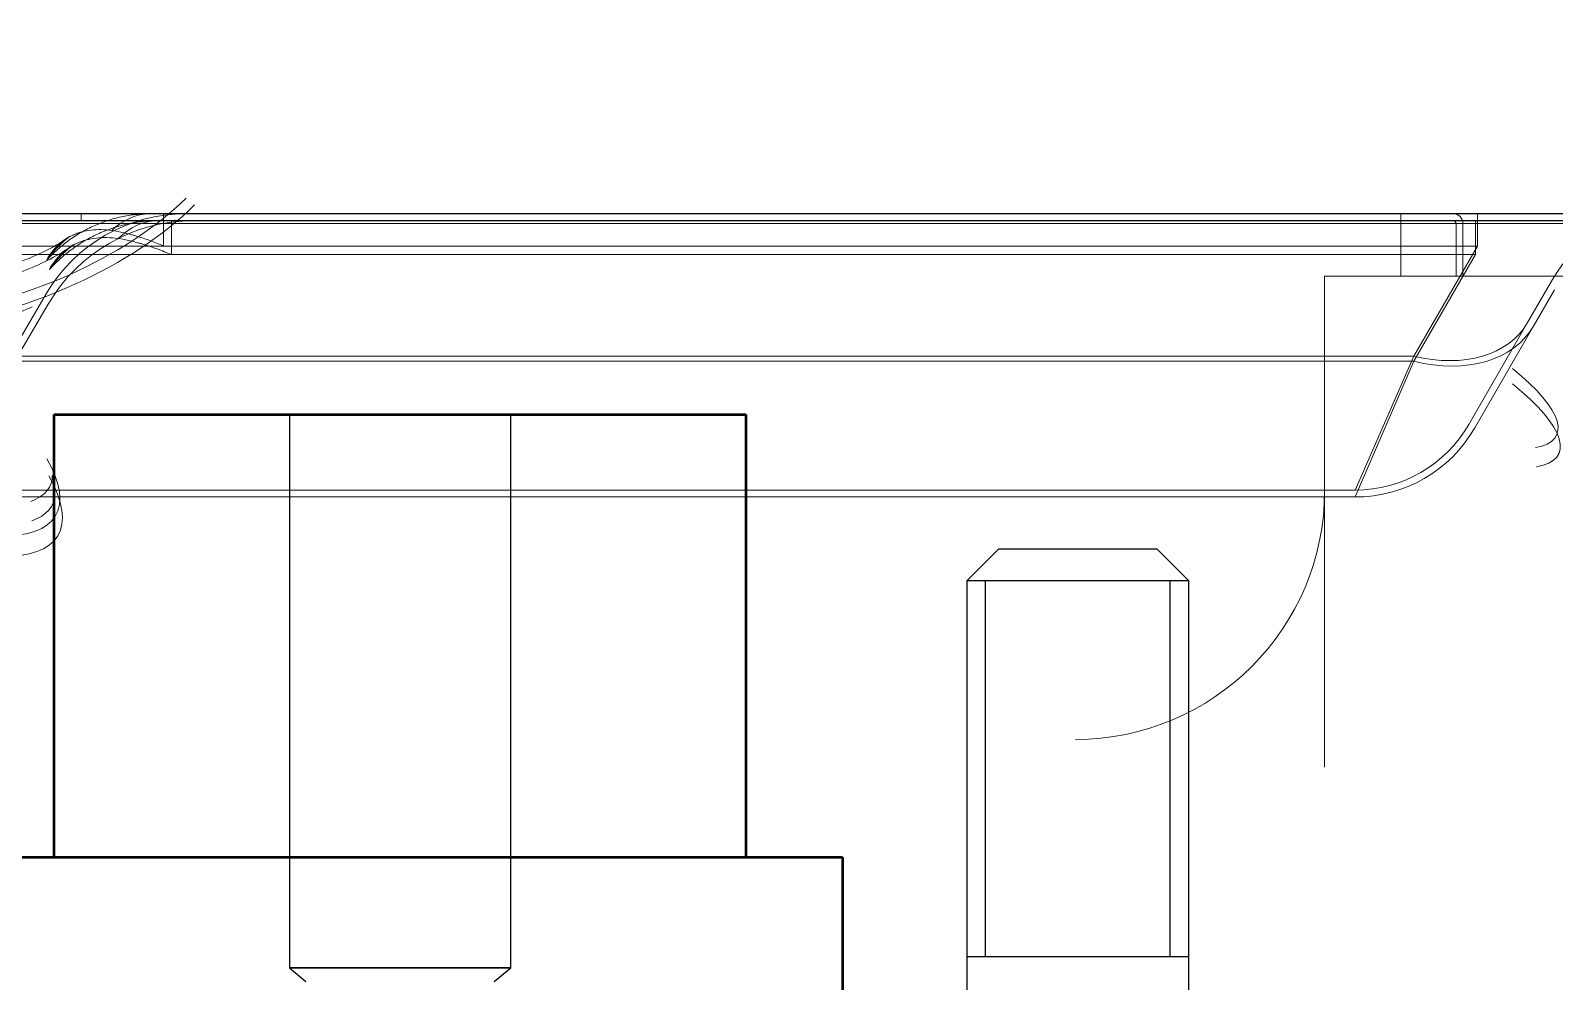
# Model space of a CAD drawing. Header units: millimetres. Extents: x 7017 to 8664, y 4331 to 5546.
# Drawn here: x 7862.8 to 7917.9, y 4588.9 to 4623.3 of the extents above; entities that cross this region are included whole.
import ezdxf

# ---------------------------------------------------------------- set-up
doc = ezdxf.new("R2010")
doc.units = ezdxf.units.MM
doc.linetypes.add('DASHED', pattern=[0])
doc.linetypes.add('DASHED2', pattern=[0])
for name, color, linetype in [('LB', 9, 'Continuous'), ('MATER', 5, 'Continuous'), ('msm_DashLine', 8, 'DASHED2'), ('PS', 13, 'Continuous'), ('PS2', 7, 'Continuous'), ('PS2_O', 7, 'Continuous')]:
    doc.layers.add(name, color=color, linetype=linetype)
doc.layers.add('msm_OutLine', color=7, linetype='Continuous', lineweight=50)

# ---------------------------------------------------------------- blocks, each defined once
blk = doc.blocks.new('A$C214105550')
at = {"layer": 'msm_DashLine'}
for p, q in [((12.00000753632048, 75.99999874459581), (12.00000753632048, 55.99999874459581)), ((20.00000753632048, 55.99999874459581), (20.00000753632048, 75.99999874459581)), ((20.00000753632048, 55.99999874459581), (12.00000753632048, 55.99999874459581)), ((12.00000753632048, 55.99999874459581), (12.60000748003586, 55.499998791498)), ((12.00000753632048, 55.99999874459581), (20.00000753632048, 55.99999874459581)), ((19.40000759260147, 55.499998791498), (20.00000753632048, 55.99999874459581))]:
    blk.add_line(p, q, dxfattribs=at)
at = {"layer": 'msm_OutLine', "color": 100}
for p, q in [((3.500007536320481, 75.99999874459581), (28.50000753632048, 75.99999874459581)), ((3.500007536320481, 59.99999874459581), (3.500007536320481, 75.99999874459581)), ((28.50000753632048, 75.99999874459581), (28.50000753632048, 59.99999874459581)), ((7.5363204814e-06, 59.99999874459581), (32.00000753632048, 59.99999874459581)), ((32.00000753632048, 59.99999874459581), (32.00000753632048, 54.99999874459581))]:
    blk.add_line(p, q, dxfattribs=at)

msp = doc.modelspace()

# ---------------------------------------------------------------- linework, layer by layer
at = {"layer": 'MATER', "color": 155, "linetype": 'DASHED', "lineweight": 13}
for p, q in [((7912.30585396475, 4616.686132670607), (7309.66015623149, 4616.686132670607)), ((7915.077289070399, 4616.686132670607), (7710.37083556948, 4616.686132670607)), ((7867.58517776752, 4616.686132670607), (7915.077289070399, 4616.686132670607)), ((7867.58517776752, 4615.521003176633), (7867.58517776752, 4616.686132670576)), ((7912.30585396475, 4616.686132670607), (7912.30585396475, 4616.336132670606)), ((7915.077289070399, 4616.686132670607), (7915.077289070399, 4615.521003176665)), ((7915.077289070399, 4616.686132670607), (7915.077289070399, 4615.521003176665)), ((7912.305853964746, 4616.436132670607), (7309.66015623149, 4616.436132670607)), ((7309.66015623149, 4616.336132670606), (7912.30585396475, 4616.336132670606)), ((7912.30585396475, 4616.336132670607), (7704.24242682234, 4616.336132670607)), ((7915.006479825453, 4616.436132670607), (7710.441644814426, 4616.436132670607)), ((7867.86902133375, 4616.436132670607), (7915.006479825453, 4616.436132670607)), ((7867.86902133375, 4616.436132670607), (7867.86902133375, 4616.382512261017)), ((7912.30585396475, 4616.436132670607), (7912.30585396475, 4616.336132670606)), ((7912.30585396475, 4614.436132670607), (7912.30585396475, 4616.336132670606)), ((7912.30585396475, 4616.336132670606), (7914.55585396475, 4616.336132670606)), ((7914.30585396475, 4616.336132670606), (7912.30585396475, 4616.336132670606)), ((7912.30585396475, 4616.336132670606), (7912.30585396475, 4614.436132670607)), ((7914.305853964746, 4616.336132670606), (7914.305853964746, 4614.436132670607)), ((7921.201420198457, 4616.336132670606), (7914.30585396475, 4616.336132670606)), ((7914.555853964746, 4616.336132670606), (7914.555853964746, 4614.436132670607)), ((7914.55585396475, 4616.336132670606), (7932.55585396475, 4616.336132670606)), ((7915.006479825453, 4615.20968057172), (7915.006479825453, 4616.436132670607)), ((7915.077289070399, 4615.521003176665), (7710.37083556948, 4615.521003176665)), ((7710.441644814426, 4615.20968057172), (7915.006479825453, 4615.20968057172)), ((7867.58517776752, 4615.521003176665), (7915.077289070399, 4615.521003176665)), ((7912.780838970048, 4611.543434925808), (7915.077289070399, 4615.521003176665)), ((7915.077289070399, 4615.521003176665), (7912.780838970044, 4611.543434925807)), ((7915.006479825453, 4615.20968057172), (7912.780838970048, 4611.354757530751)), ((7917.793860426034, 4614.311113293071), (7916.894469935753, 4612.75332326806)), ((7917.866037377145, 4613.936127439526), (7917.110973287021, 4612.62831807246)), ((7863.339663978426, 4613.789877079635), (7861.595590002176, 4610.808314700697)), ((7863.410634988995, 4613.416070751538), (7861.811385003333, 4610.682090624149)), ((7712.667285669831, 4611.543434925807), (7912.780838970048, 4611.543434925807)), ((7912.780838970048, 4611.543434925808), (7712.667285669831, 4611.543434925808)), ((7912.780838970048, 4611.354757530751), (7712.667285669831, 4611.354757530751)), ((7912.780838970044, 4611.543434925808), (7910.656561621727, 4606.698949135207)), ((7910.656561621727, 4606.698949135207), (7912.780838970044, 4611.543434925807)), ((7912.780838970048, 4611.354757530751), (7910.656561621727, 4606.448949135207))]:
    msp.add_line(p, q, dxfattribs=at)
at = {"layer": 'MATER', "color": 30, "linetype": 'Continuous', "lineweight": 13}
for p, q in [((8014.280809221531, 4616.686132670607), (7313.280809220607, 4616.686132670607)), ((8014.280809221531, 4616.436132670607), (7313.280809220607, 4616.436132670607)), ((7917.866040397308, 4613.936132670607), (7917.11096598897, 4612.628305431865)), ((7863.410656056229, 4613.416106766789), (7861.811382034211, 4610.682085548317)), ((7917.11096598897, 4612.628305431866), (7914.986688640649, 4608.948949135207)), ((7910.656561621727, 4606.448949135207), (7714.791563018152, 4606.448949135207)), ((7714.791563018152, 4606.448949135207), (7910.656561621727, 4606.448949135207))]:
    msp.add_line(p, q, dxfattribs=at)
at = {"layer": 'MATER', "color": 30, "linetype": 'DASHED', "lineweight": 13}
for p, q in [((7864.608233113289, 4616.436132670607), (7864.608233113289, 4616.686132670607)), ((7916.894459638021, 4612.753305431865), (7917.79387161366, 4614.311132670607)), ((7863.339664704112, 4613.789878320224), (7861.595589589306, 4610.808313994882)), ((7914.7701822897, 4609.073949135207), (7916.894459638021, 4612.753305431866)), ((7914.770182289703, 4609.073949135207), (7916.894418530075, 4612.75323423081)), ((7914.986688640649, 4608.948949135207), (7917.110930399125, 4612.628243788448)), ((7714.791563018152, 4606.698949135207), (7910.656561621727, 4606.698949135207))]:
    msp.add_line(p, q, dxfattribs=at)
at = {"layer": 'MATER', "color": 155, "linetype": 'Continuous', "lineweight": 13}
for p, q in [((7867.86902133375, 4616.382512261017), (7867.86902133375, 4615.20968057172)), ((7915.006479825453, 4616.436132670607), (7915.006479825453, 4615.20968057172)), ((7915.006479825453, 4615.20968057172), (7867.86902133375, 4615.20968057172)), ((7912.780838970048, 4611.354757530751), (7915.006479825453, 4615.20968057172)), ((7917.110973287039, 4612.628318072496), (7917.866037377098, 4613.936127439444)), ((7863.410643137726, 4613.416084682107), (7861.81138415456, 4610.682089173139)), ((7862.202138373417, 4611.354757530751), (7912.780838970048, 4611.354757530751)), ((7910.656561621727, 4606.448949135207), (7912.780838970048, 4611.354757530751))]:
    msp.add_line(p, q, dxfattribs=at)
at = {"layer": 'MATER', "color": 1, "linetype": 'DASHED', "lineweight": 13}
for p, q in [((7914.305853964746, 4616.336132670606), (7914.305853964746, 4614.436132670607)), ((7914.555853964746, 4614.436132670607), (7914.555853964746, 4616.336132670606)), ((7914.30585396475, 4614.436132670612), (7918.196269473807, 4614.436132670612))]:
    msp.add_line(p, q, dxfattribs=at)
at = {"layer": 'MATER', "color": 92, "linetype": 'DASHED', "lineweight": 13}
for p, q in [((7909.555853964746, 4614.436132670607), (7912.30585396475, 4614.436132670607)), ((7909.555853964746, 4606.448910014357), (7909.555853964746, 4614.436132670607)), ((7914.30585396475, 4614.436132670607), (7912.30585396475, 4614.436132670607))]:
    msp.add_line(p, q, dxfattribs=at)
at = {"layer": 'MATER', "color": 92, "linetype": 'Continuous', "lineweight": 13}
msp.add_line((7909.555853964746, 4596.686132670607), (7909.555853964746, 4606.448910014357), dxfattribs=at)
at = {"layer": 'MATER', "color": 30, "linetype": 'DASHED', "lineweight": 13}
for centre, radius, start, end in [((7868.389207914872, 4610.836132670606), 5.850000000000001, 90, 149.6743705291743), ((7921.907492281636, 4611.936132670603), 4.75, 90, 150.0000000000318), ((7910.656561621727, 4611.448949135207), 4.75, 270, 330.0000000000318)]:
    msp.add_arc(centre, radius, start, end, dxfattribs=at)
at = {"layer": 'MATER', "color": 252, "linetype": 'DASHED', "lineweight": 13}
for radius in [0.35, 0.1]:
    msp.add_arc((7914.205853964748, 4616.336132670607), radius, 0, 90, dxfattribs=at)
at = {"layer": 'MATER', "color": 30, "linetype": 'Continuous', "lineweight": 13}
for centre, radius, start, end in [((7868.675991711891, 4610.336132670607), 6.1, 90, 149.6743705291743), ((7910.656561621727, 4611.448949135207), 5, 270, 330.0000000000318), ((7910.656561621727, 4611.448949135207), 5, 270, 330.0000000000318)]:
    msp.add_arc(centre, radius, start, end, dxfattribs=at)
at = {"layer": 'MATER', "color": 92, "linetype": 'Continuous', "lineweight": 13}
msp.add_arc((7900.555853964743, 4606.686132670609), 9, 270, 0, dxfattribs=at)
at = {"layer": 'MATER', "color": 155, "linetype": 'DASHED', "lineweight": 13}
for centre, major_axis, ratio, start_param, end_param in [((7856.257090437721, 4621.941281951139), (14.70406290171954, 1.079914380484833), 0.6274747918673256, 4.828904594574515, 5.636636650013735), ((7867.08319124574, 4611.936132670609), (0, 4.75), 0.5889058363467631, 0, 0.5095325248854505), ((7867.374022670243, 4611.436132670608), (0, -5), 0.5819879875633559, 3.141592653589871, 3.655110361442322), ((7856.077141355003, 4621.822329381792), (15.23489549743322, 1.11890045918929), 0.6274747918669336, 4.828904594573293, 5.242306117917222), ((7856.077141354952, 4617.218600942496), (-9.508900600763027, 0.9098924823260157), 0.5070854134303082, 1.63534234170355, 2.409402098863369), ((7912.780838970044, 4615.128305431866), (4.113620667976084, -2.375), 0.7057766029892242, 5.099327222695218, 6.283185307179552), ((7912.780838970029, 4615.128305431886), (-4.113620667976098, 2.374999999999976), 0.7057766029891974, 1.957734569105437, 3.141592653589827), ((7912.780838970048, 4615.128305431863), (4.330127018922195, -2.5), 0.7057766029892347, 5.099327222695217, 6.283185307179618), ((7910.937837167032, 4611.936132670607), (-7.004362417657434, 3.251346805989174), 0.2670376882763235, 2.778481430769424, 3.962339515253774), ((7910.937837167006, 4611.936132670592), (-7.004362417681268, 3.251346806003659), 0.2670376882759264, 2.778481430770134, 3.9623395152521), ((7910.649162032456, 4611.436132670616), (-7.373013071201779, 3.422470322084754), 0.2670376882766662, 2.778481430769066, 3.962339515254854), ((7855.066220628178, 4610.836132670532), (-8.614649321618623, 5.063893599219128), 0.3267021502921095, 2.61307033290551, 3.660267884094279), ((7852.343697144148, 4610.836132672144), (-11.17564748843608, 3.910972752986991), 0.2514813435306242, 2.854150423765498, 3.243162677137525), ((7852.051220621517, 4610.336132671219), (-11.54788945462281, 4.08754262070287), 0.2526348201015405, 2.850923913132022, 3.232603496068017)]:
    msp.add_ellipse(centre, major_axis=major_axis, ratio=ratio, start_param=start_param, end_param=end_param, dxfattribs=at)
at = {"layer": 'MATER', "color": 155, "linetype": 'Continuous', "lineweight": 13}
for centre, major_axis, ratio, start_param, end_param in [((7856.077141355003, 4621.822329381792), (15.23489549743322, 1.11890045918929), 0.6274747918669336, 5.242306097789619, 5.642286856895562), ((7912.780838970048, 4615.128305431866), (-4.330127018922209, 2.499999999999975), 0.7057766029892383, 1.957734569105456, 3.141592653589825), ((7910.649162032441, 4611.436132670609), (-7.373013071212915, 3.422470322091547), 0.2670376882764562, 2.778481430769297, 3.962339515254082), ((7854.773744108621, 4610.33613267067), (-8.992408349683153, 5.278495992893145), 0.3267135108679226, 2.613684474204911, 3.660882025407717)]:
    msp.add_ellipse(centre, major_axis=major_axis, ratio=ratio, start_param=start_param, end_param=end_param, dxfattribs=at)
at = {"layer": 'MATER', "color": 155, "linetype": 'DASHED', "lineweight": 13}
for points, knots in [([(7867.08319124574, 4616.686132670607), (7866.909855566919, 4616.686132670607), (7866.737889842607, 4616.67684043093), (7866.396576287993, 4616.640235104652), (7866.227228725009, 4616.6129205918), (7865.891114490205, 4616.540310744286), (7865.72434769461, 4616.49501640475), (7865.51753011674, 4616.426866993899), (7865.47619986839, 4616.412640733689), (7865.394082587656, 4616.383158620247), (7865.271638143251, 4616.337367667121), (7865.151362155717, 4616.286926805386), (7864.913653755015, 4616.179943698295), (7864.604278513954, 4616.021056877105), (7864.309877977656, 4615.830031749599), (7864.094798422848, 4615.674501623294), (7864.024060447769, 4615.620611170296), (7863.919416067183, 4615.536644941539), (7863.884755936902, 4615.508114025118), (7863.816177837674, 4615.450208943905), (7863.714343357617, 4615.362024049544), (7863.582681962209, 4615.239154556041), (7863.471084195331, 4615.127018155586), (7863.424032159292, 4615.077965606647), (7863.392836876315, 4615.045042588902), (7863.377265325031, 4615.028404623616), (7863.362021393361, 4615.011917661638)], [0, 0, 0, 0, 0.1250000000000504, 0.1250000000000504, 0.2500000000001008, 0.2500000000001008, 0.3750000000001511, 0.3750000000001511, 0.4062500000001302, 0.4062500000001302, 0.4375000000001092, 0.5000000000000674, 0.5000000000000674, 0.6249999999999766, 0.7499999999998856, 0.7499999999998856, 0.8124999999998402, 0.8124999999998402, 0.8437499999998176, 0.8437499999998176, 0.8749999999997948, 0.9374999999998521, 0.9687499999998779, 0.9843749999999389, 0.9843749999999389, 1, 1, 1, 1]), ([(7863.362021393361, 4615.011917661638), (7863.369008941099, 4615.024791787598), (7863.376200478579, 4615.037763318213), (7863.39071822113, 4615.063386387161), (7863.412778514255, 4615.101497567103), (7863.466236685665, 4615.188165258388), (7863.531863067747, 4615.282073236517), (7863.584496627234, 4615.348654957522), (7863.620348440898, 4615.392185125695), (7863.638670418382, 4615.413536914938), (7863.694586420967, 4615.476083137015), (7863.733175708741, 4615.515830470075), (7863.852818028507, 4615.629343949477), (7864.022656344328, 4615.765446420173), (7864.212893193511, 4615.871656691992), (7864.363334265159, 4615.94000507435), (7864.440498761771, 4615.971346959435), (7864.520630157138, 4615.998374254416), (7864.574718262982, 4616.015422793773), (7864.602115282716, 4616.023466228614), (7864.740070778054, 4616.061048490751), (7864.854044340267, 4616.082877326476), (7865.089024462355, 4616.110484902448), (7865.210031377865, 4616.116262721344), (7865.459075330713, 4616.111715596528), (7865.58711186616, 4616.101391968342), (7865.718753114368, 4616.08275262981)], [0, 0, 0, 0, 0.0156249999999934, 0.0156249999999934, 0.0312499999999869, 0.0624999999999739, 0.1249999999998855, 0.1562499999998601, 0.1562499999998601, 0.1874999999998348, 0.1874999999998348, 0.2499999999997695, 0.2499999999997695, 0.3749999999996855, 0.4999999999996017, 0.4999999999996017, 0.5624999999995282, 0.5937499999995319, 0.5937499999995319, 0.6249999999995358, 0.6249999999995358, 0.7499999999996905, 0.7499999999996905, 0.8749999999998452, 0.8749999999998452, 1, 1, 1, 1]), ([(7863.457464481093, 4614.671907018189), (7863.473459701749, 4614.689270482035), (7863.489801556207, 4614.706794968437), (7863.522536210199, 4614.741465885254), (7863.571913244865, 4614.79312273082), (7863.689047190474, 4614.911213444682), (7863.827288141587, 4615.040610077884), (7863.934245659231, 4615.133483240335), (7864.006281032573, 4615.194467765709), (7864.042699054648, 4615.224522702995), (7864.152759951889, 4615.313051676542), (7864.227167182002, 4615.369864563067), (7864.45342344348, 4615.533815754223), (7864.763175812743, 4615.735147642817), (7865.088765781209, 4615.902573319191), (7865.33895639818, 4616.015302557646), (7865.465553941871, 4616.068451661524), (7865.594441655674, 4616.116701463809), (7865.680881720655, 4616.147766926042), (7865.724408951213, 4616.162764663355), (7865.942308664766, 4616.234634633954), (7866.118015381624, 4616.282393896533), (7866.472151827045, 4616.358950425015), (7866.650581696438, 4616.387746578043), (7867.010201251065, 4616.42633695195), (7867.191390658179, 4616.436132670607), (7867.374022670247, 4616.436132670607)], [0, 0, 0, 0, 0.0156249999999846, 0.0156249999999846, 0.0312499999999692, 0.0625000000000306, 0.1250000000001478, 0.1562500000001545, 0.1562500000001545, 0.1875000000001613, 0.1875000000001613, 0.2500000000001749, 0.2500000000001749, 0.3750000000001957, 0.5000000000002166, 0.5000000000002166, 0.5625000000002236, 0.5937500000002871, 0.5937500000002871, 0.6250000000003506, 0.6250000000003506, 0.7500000000002338, 0.7500000000002338, 0.8750000000001169, 0.8750000000001169, 1, 1, 1, 1]), ([(7863.362021393361, 4615.011917661638), (7863.434091101706, 4615.10823824106), (7863.510645691091, 4615.20318168469), (7863.66731355021, 4615.383107964176), (7863.74829348964, 4615.469254643182), (7863.932130501002, 4615.650093676349), (7864.036137139276, 4615.743141071374), (7864.144149623564, 4615.830497658997)], [0, 0, 0, 0, 0.3127666241055146, 0.3127666241055146, 0.6255332482110293, 0.6255332482110293, 1, 1, 1, 1]), ([(7865.944531319648, 4615.79124190296), (7865.805552348163, 4615.811140876683), (7865.670368967203, 4615.822293449185), (7865.407403700163, 4615.827663236098), (7865.279622339931, 4615.821879071395), (7865.031468799389, 4615.793419564793), (7864.911096218326, 4615.770745249345), (7864.765386426865, 4615.731560159252), (7864.736460895918, 4615.723171458249), (7864.679381171525, 4615.705390779713), (7864.594817065659, 4615.67718997566), (7864.513382628251, 4615.64445050961), (7864.354616712193, 4615.573010595061), (7864.250645827393, 4615.515463969874), (7864.152454523079, 4615.449473063941), (7864.149072217384, 4615.447185238096)], [0, 0, 0, 0, 0.198580143988982, 0.198580143988982, 0.3971602879779639, 0.3971602879779639, 0.5957404319669459, 0.5957404319669459, 0.6453854679642769, 0.6453854679642769, 0.6950305039616078, 0.7943205759562697, 0.7943205759562697, 0.992900719945616, 1, 1, 1, 1]), ([(7865.718753114368, 4616.08275262981), (7865.857585744288, 4616.063095049653), (7866.000862804671, 4616.036120113677), (7866.222666329129, 4615.985207379428), (7866.297750750971, 4615.966490948827), (7866.412147767878, 4615.935830554614), (7866.450575297993, 4615.925179239562), (7866.528029908866, 4615.903016941875), (7866.56709610383, 4615.89149387811), (7866.763378601529, 4615.831907581285), (7866.923391075008, 4615.777980275204), (7867.249580285388, 4615.658300755352), (7867.41575645169, 4615.592547469815), (7867.58517776752, 4615.521003176665)], [0, 0, 0, 0, 0.2500000000002051, 0.2500000000002051, 0.3750000000003076, 0.3750000000003076, 0.4375000000003588, 0.4375000000003588, 0.5000000000004101, 0.5000000000004101, 0.7500000000002051, 0.7500000000002051, 1, 1, 1, 1]), ([(7863.457464481093, 4614.671907018188), (7863.532834839763, 4614.772777017271), (7863.612928256549, 4614.872257912566), (7863.776856862445, 4615.060831486684), (7863.861606645267, 4615.151154089088), (7864.047714970136, 4615.334607302125), (7864.149811414874, 4615.426696228286), (7864.255622076234, 4615.513574810755)], [0, 0, 0, 0, 0.3199929627981893, 0.3199929627981893, 0.6399859255963786, 0.6399859255963786, 1, 1, 1, 1])]:
    msp.add_open_spline(points, degree=3, knots=knots, dxfattribs=at)
for points in [[(7866.79278904137, 4616.677267104719), (7866.81701794644, 4616.675646742367), (7866.841257404867, 4616.673804087061), (7866.865502243192, 4616.67173956053)], [(7867.07059086964, 4616.427091269509), (7867.096771249009, 4616.425371447008), (7867.122962339789, 4616.423405811335), (7867.14915777677, 4616.421194787304)]]:
    msp.add_open_spline(points, degree=3, dxfattribs=at)
at = {"layer": 'MATER', "color": 30, "linetype": 'DASHED', "lineweight": 13}
for points, knots in [([(7864.317024681579, 4615.565278528898), (7864.07909170759, 4615.386491283124), (7863.34447304764, 4614.934301043704), (7861.532496711781, 4614.193945719701), (7859.25231949213, 4613.768122466869), (7857.739170359731, 4613.693838817978), (7857.150909323049, 4613.693829528702)], [0, 0, 0, 0, 0.1745301538336303, 0.4660613679074037, 0.7979678408020903, 1, 1, 1, 1]), ([(7864.206748730987, 4615.881956463109), (7863.967275565334, 4615.704455853969), (7863.235408348206, 4615.260545138442), (7861.444462865027, 4614.544763816189), (7859.254527198646, 4614.152108984503), (7857.821005148377, 4614.086756207069), (7857.293444887728, 4614.086817382068)], [0, 0, 0, 0, 0.1788789243282004, 0.4742832640089785, 0.8111429985183167, 1, 1, 1, 1]), ([(7864.149072207583, 4615.447185231466), (7864.057845099185, 4615.385478290198), (7863.971629453947, 4615.316447064693), (7863.848411953022, 4615.200268061455), (7863.807703057879, 4615.158582390292), (7863.748723681842, 4615.092966472833), (7863.729417700535, 4615.070584526879), (7863.691651398076, 4615.024960625758), (7863.636213635105, 4614.95517209073), (7863.567117875256, 4614.856723541647), (7863.510860745366, 4614.76584926146), (7863.487651917345, 4614.725884799919), (7863.472379859773, 4614.699014946412), (7863.464814018891, 4614.685409311121), (7863.457464481093, 4614.671907018189)], [0, 0, 0, 0, 0.3252930222185126, 0.3252930222185126, 0.4939697666638275, 0.4939697666638275, 0.5783081388864846, 0.5783081388864846, 0.6626465111091417, 0.8313232555544934, 0.915661627777188, 0.957830813888594, 0.957830813888594, 1, 1, 1, 1])]:
    msp.add_open_spline(points, degree=3, knots=knots, dxfattribs=at)
at = {"layer": 'MATER', "color": 155, "linetype": 'Continuous', "lineweight": 13}
msp.add_open_spline([(7867.86902133375, 4615.20968057172), (7867.69496403138, 4615.283628211598), (7867.524088569626, 4615.351593022654), (7867.188374698795, 4615.47531997731), (7867.023536833098, 4615.5310831392), (7866.821140390239, 4615.592735816602), (7866.780887505945, 4615.604648762775), (7866.701033235138, 4615.62757475592), (7866.58213661638, 4615.660641885502), (7866.465852695823, 4615.689734892852), (7866.236680026283, 4615.7425587772), (7866.088417700921, 4615.770640287556), (7865.944531319648, 4615.79124190296)], degree=3, knots=[0, 0, 0, 0, 0.2499999999998062, 0.2499999999998062, 0.4999999999996123, 0.4999999999996123, 0.5624999999995591, 0.5624999999995591, 0.6249999999995058, 0.7499999999996041, 0.7499999999996041, 1, 1, 1, 1], dxfattribs=at)
at = {"layer": 'PS'}
msp.add_lwpolyline([(7308.660156231392, 4649.686132670632), (8018.860156231403, 4649.686132670632), (8018.860156231403, 4616.686132670632), (7308.660156231392, 4616.686132670603)], close=True, dxfattribs=at)
at = {"layer": 'PS2', "linetype": 'Continuous'}
msp.add_lwpolyline([(7308.510156231339, 4616.436132670607), (7308.510156231339, 4583.436132670607), (8019.010156231507, 4583.436132670607), (8019.010156231507, 4616.436132670607)], close=True, dxfattribs=at)
at = {"layer": 'PS2_O'}
for p, q in [((7896.63331649869, 4603.436132670607), (7904.63331649869, 4603.436132670607)), ((7897.299983165358, 4589.836132670606), (7897.299983165358, 4603.436132670607)), ((7903.966649832022, 4589.836132670606), (7903.966649832022, 4603.436132670607)), ((7896.63331649869, 4589.836132670606), (7904.63331649869, 4589.836132670606))]:
    msp.add_line(p, q, dxfattribs=at)
msp.add_lwpolyline([(7895.733316498689, 4575.436132670607), (7894.13331649869, 4577.036132670607), (7894.13331649869, 4583.436132670607), (7896.63331649869, 4583.436132670607), (7896.63331649869, 4603.436132670607), (7897.776173641549, 4604.578989813464), (7903.490459355831, 4604.578989813464), (7904.63331649869, 4603.436132670607), (7904.63331649869, 4583.436132670607), (7907.13331649869, 4583.436132670607), (7907.13331649869, 4577.036132670607), (7905.533316498691, 4575.436132670607)], close=True, dxfattribs=at)

# ---------------------------------------------------------------- block references
at = {"layer": 'LB'}
msp.add_blockref('A$C214105550', (7860.133308962369, 4533.436133926011), dxfattribs=at)

doc.saveas('drawing.dxf')
